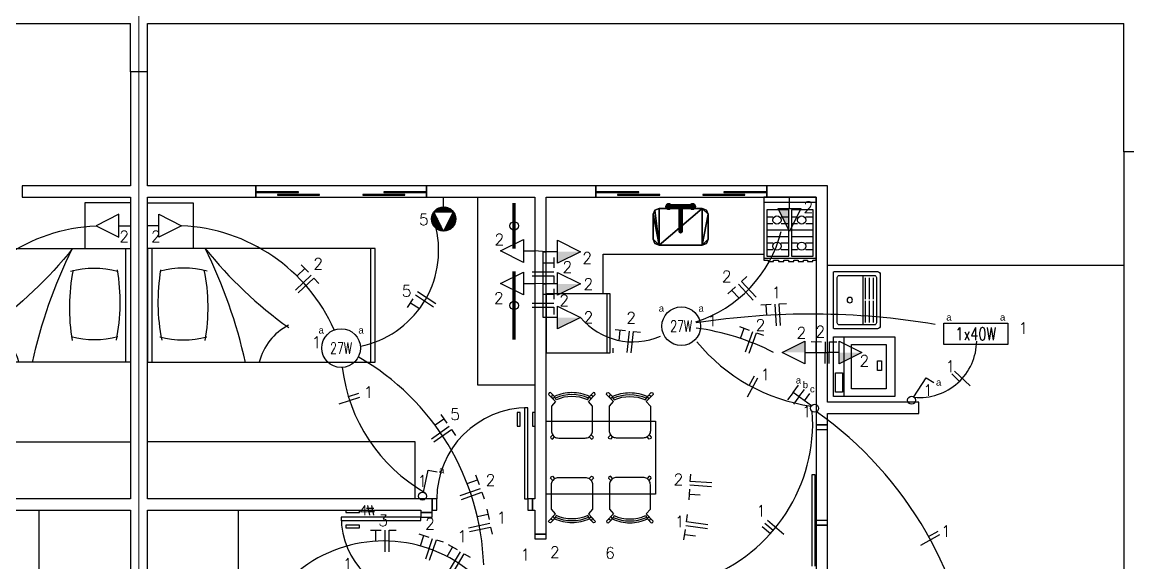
# Model space of a CAD drawing. Header units: metres. Extents: x 49 to 320, y -91 to 27.
# Drawn here: x 159.73 to 169.43, y -63.47 to -58.71 of the extents above; entities that cross this region are included whole.
import ezdxf
from ezdxf.enums import TextEntityAlignment as Align

# ---------------------------------------------------------------- set-up
doc = ezdxf.new("R2010")
doc.units = ezdxf.units.M
doc.header["$LTSCALE"] = 0.2
for name, color, linetype in [('ARQ-___-___-VST', 9, 'Continuous'), ('ARQ-EQP', 24, 'Continuous'), ('ARQ-EQP-___-INT', 7, 'Continuous'), ('ARQ-MOB-___-INT', 7, 'Continuous'), ('BITOLA', 7, 'Continuous'), ('CIRCUITO', 7, 'Continuous'), ('CIRCUITO_FIACAO', 10, 'Continuous'), ('INTERRUPTORES', 6, 'Continuous'), ('LUMINARIAS', 1, 'Continuous'), ('SOMENTE_FIACAO', 3, 'Continuous'), ('SOMENTE_TUBULACAO', 5, 'Continuous'), ('TEXTO_INTERRUPTOR', 7, 'Continuous'), ('TOMADAS', 3, 'Continuous')]:
    doc.layers.add(name, color=color, linetype=linetype)
doc.styles.add('ROMANS', font='romans', dxfattribs={"height": 6})
doc.styles.get("Standard").update_dxf_attribs({"font": 'arial.ttf'})

# ---------------------------------------------------------------- blocks, each defined once
blk = doc.blocks.new('MDCSOL_2')
at = {"color": 0}
blk.add_lwpolyline([(100, 0), (0, 0), (0, -200), (100, -200)], close=True, dxfattribs=at)
at = {"layer": 'ARQ-MOB-___-INT'}
for p, q in [((0, -4), (100, -4)), ((0, -196), (100, -196))]:
    blk.add_line(p, q, dxfattribs=at)
for centre, radius, start, end in [((52.86, -178.03), 168.83, 80.35079, 101.47507), ((96.47, -31.45), 76.8, 164.48595, 195.51405), ((5.99, -31.87), 76.8, 344.48595, 15.51405), ((-91.71, 334.65), 430.43, 282.25998, 296.44404), ((47.8, 115.62), 168.83, 260.21125, 281.33553), ((323.63, -332.25), 359.55, 128.46696, 144.62757), ((-11.98, -146.66), 50.03, 27.33297, 76.02563)]:
    blk.add_arc(centre, radius, start, end, dxfattribs=at)
blk = doc.blocks.new('MCCUB1_3')
at = {"color": 254}
mesh = blk.add_polyface(dxfattribs=at)
corners = [(-1.37, -30.51, 100.3), (-1.37, -30.51, 95.49), (-0.07, -31.26, 95.49), (-0.07, -31.26, 100.61), (-1.37, -29.01, 99.68), (-1.37, -29.01, 95.49), (-0.07, -28.26, 99.37), (-0.07, -28.26, 95.49), (1.23, -29.01, 99.68), (1.23, -29.01, 95.49), (1.23, -30.51, 100.3), (1.23, -30.51, 95.49), (-1.37, -27.24, 103.57), (-0.07, -27.55, 104.32), (-1.37, -26.62, 102.07), (-0.07, -26.31, 101.32), (1.23, -26.62, 102.07), (1.23, -27.24, 103.57), (-1.37, -10.62, 103.57), (-0.07, -10.31, 104.32), (-1.37, -11.24, 102.07), (-0.07, -11.55, 101.32), (1.23, -11.24, 102.07), (1.23, -10.62, 103.57), (-1.37, -7.57, 100.52), (-0.07, -7.04, 101.05), (-1.37, -8.63, 99.46), (-0.07, -9.16, 98.93), (1.23, -8.63, 99.46), (1.23, -7.57, 100.52), (-12.07, -6.6, 99.98), (-12.07, -7.35, 101.29), (11.93, -7.35, 101.29), (11.93, -6.6, 99.98), (-12.07, -7.36, 98.69), (11.93, -7.36, 98.69), (-12.07, -8.86, 98.7), (11.93, -8.86, 98.7), (-12.07, -9.6, 100), (11.93, -9.6, 100), (-12.07, -8.85, 101.29), (11.93, -8.85, 101.29), (12.46, -6.63, 106.88), (11.21, -5.72, 106.88), (9.67, -5.72, 106.88), (8.42, -6.62, 106.88), (7.93, -8.09, 106.88), (8.4, -9.56, 106.88), (9.64, -10.47, 106.88), (12.44, -9.59, 106.88), (11.19, -10.48, 106.88), (12.93, -8.12, 106.88), (12.46, -6.63, 101.88), (11.21, -5.72, 101.88), (9.67, -5.72, 101.88), (8.42, -6.62, 101.88), (7.93, -8.09, 101.88), (8.4, -9.56, 101.88), (9.64, -10.47, 101.88), (11.19, -10.48, 101.88), (12.44, -9.59, 101.88), (12.93, -8.12, 101.88), (-8.07, -8.12, 101.88), (-8.54, -6.63, 101.88), (-8.54, -6.63, 106.88), (-8.07, -8.12, 106.88), (-8.56, -9.59, 101.88), (-8.56, -9.59, 106.88), (-9.81, -10.48, 101.88), (-9.81, -10.48, 106.88), (-11.36, -10.47, 101.88), (-11.36, -10.47, 106.88), (-12.6, -9.56, 101.88), (-12.6, -9.56, 106.88), (-13.07, -8.09, 101.88), (-13.07, -8.09, 106.88), (-12.58, -6.62, 101.88), (-12.58, -6.62, 106.88), (-11.33, -5.72, 101.88), (-11.33, -5.72, 106.88), (-9.79, -5.72, 101.88), (-9.79, -5.72, 106.88)]
mesh.append_faces([[corners[k] for k in face] for face in [(30, 31, 32, 33), (34, 30, 33, 35), (36, 34, 35, 37), (38, 36, 37, 39), (40, 38, 39, 41), (31, 40, 41, 32), (52, 53, 43, 42), (53, 54, 44, 43), (54, 55, 45, 44), (55, 56, 46, 45), (56, 57, 47, 46), (57, 58, 48, 47), (58, 59, 50, 48), (59, 60, 49, 50), (60, 61, 51, 49), (61, 52, 42, 51), (62, 63, 64, 65), (66, 62, 65, 67), (68, 66, 67, 69), (70, 68, 69, 71), (72, 70, 71, 73), (74, 72, 73, 75), (76, 74, 75, 77), (78, 76, 77, 79), (80, 78, 79, 81), (63, 80, 81, 64)]], dxfattribs={"color": 254})
mesh.append_faces([[corners[k] for k in face] for face in [(32, 37, 35, 33), (49, 48, 50), (42, 49, 51), (64, 67, 65), (67, 71, 69)]], dxfattribs={"vtx0": -1, "color": 254})
mesh.append_faces([[corners[k] for k in face] for face in [(32, 39, 37), (42, 44, 45), (42, 45, 46), (42, 46, 47), (42, 47, 48), (64, 73, 71), (64, 75, 73), (64, 77, 75), (64, 79, 77)]], dxfattribs={"vtx0": -1, "vtx2": -1, "color": 254})
mesh.append_faces([[corners[k] for k in face] for face in [(24, 18, 19, 25), (26, 20, 18, 24), (27, 21, 20, 26), (28, 22, 21, 27), (29, 23, 22, 28), (25, 19, 23, 29)]], dxfattribs={"vtx1": -1, "color": 254})
mesh.append_faces([[corners[k] for k in face] for face in [(36, 38, 31)]], dxfattribs={"vtx1": -1, "vtx2": -1, "color": 254})
mesh.append_faces([[corners[k] for k in face] for face in [(12, 0, 3, 13), (14, 4, 0, 12), (15, 6, 4, 14), (16, 8, 6, 15), (17, 10, 8, 16), (13, 3, 10, 17), (18, 12, 13, 19), (20, 14, 12, 18), (21, 15, 14, 20), (22, 16, 15, 21), (23, 17, 16, 22), (19, 13, 17, 23)]], dxfattribs={"vtx1": -1, "vtx3": -1, "color": 254})
mesh.append_faces([[corners[k] for k in face] for face in [(32, 41, 39), (30, 34, 36, 31), (38, 40, 31), (42, 43, 44), (64, 81, 79)]], dxfattribs={"vtx2": -1, "color": 254})
mesh.append_faces([[corners[k] for k in face] for face in [(0, 1, 2, 3), (4, 5, 1, 0), (6, 7, 5, 4), (8, 9, 7, 6), (10, 11, 9, 8), (3, 2, 11, 10)]], dxfattribs={"vtx3": -1, "color": 254})
mesh = blk.add_polyface(dxfattribs=at)
corners = [(-24, -37, 70), (-22.54, -40.54, 70), (-19, -42, 70), (-24, -15, 70), (-22.54, -11.46, 70), (-19, -10, 70), (19, -10, 70), (19, -42, 70), (24, -15, 70), (24, -37, 70), (22.54, -40.54, 70), (22.54, -11.46, 70), (-24, -37, 85), (-22.54, -40.54, 85), (-19, -42, 85), (19, -42, 85), (22.54, -40.54, 85), (24, -37, 85), (24, -15, 85), (22.54, -11.46, 85), (19, -10, 85), (-19, -10, 85), (-22.54, -11.46, 85), (-24, -15, 85)]
mesh.append_faces([[corners[k] for k in face] for face in [(9, 7, 10), (6, 8, 11)]], dxfattribs={"vtx0": -1, "color": 254})
mesh.append_faces([[corners[k] for k in face] for face in [(0, 2, 3), (3, 2, 4), (4, 2, 5), (5, 2, 6), (8, 7, 9)]], dxfattribs={"vtx0": -1, "vtx1": -1, "color": 254})
mesh.append_faces([[corners[k] for k in face] for face in [(6, 7, 8)]], dxfattribs={"vtx0": -1, "vtx1": -1, "vtx2": -1, "color": 254})
mesh.append_faces([[corners[k] for k in face] for face in [(6, 2, 7)]], dxfattribs={"vtx0": -1, "vtx2": -1, "color": 254})
mesh.append_faces([[corners[k] for k in face] for face in [(12, 13, 0), (13, 14, 1), (14, 15, 2), (15, 16, 7), (16, 17, 10), (17, 18, 9), (18, 19, 8), (19, 20, 11), (20, 21, 6), (21, 22, 5), (22, 23, 4), (23, 12, 3)]], dxfattribs={"vtx1": -1, "color": 254})
mesh.append_faces([[corners[k] for k in face] for face in [(0, 1, 2), (13, 1, 0), (14, 2, 1), (15, 7, 2), (16, 10, 7), (17, 9, 10), (18, 8, 9), (19, 11, 8), (20, 6, 11), (21, 5, 6), (22, 4, 5), (23, 3, 4), (12, 0, 3)]], dxfattribs={"vtx2": -1, "color": 254})
blk = doc.blocks.new('EQF4B__2')
at = {"color": 0}
blk.add_lwpolyline([(25.5, -5), (-25.5, -5), (-25.5, -66.5), (-21.4, -66.5), (-21.4, -67.9), (-16.2, -67.9), (-16.2, -66.5), (-11.3, -66.5), (-11.3, -67.9), (-6.2, -67.9), (-6.2, -66.5), (-1.7, -66.5), (-1.7, -67.9), (3.5, -67.9), (3.5, -66.5), (7.8, -66.5), (7.8, -67.9), (13, -67.9), (13, -66.5), (17, -66.5), (17, -67.9), (22.2, -67.9), (22.2, -66.5), (25.5, -66.5)], close=True, dxfattribs=at)
at = {"layer": 'ARQ-EQP-___-INT'}
for p, q in [((-25.3, -9.7), (25.3, -9.7)), ((-22.6, -24.1), (-16.8, -24.1)), ((-22.6, -30.6), (-16.8, -30.6)), ((-8.7, -24.1), (-1.4, -24.1)), ((-8.7, -30.6), (-1.4, -30.6)), ((1.4, -24.1), (7.2, -24.1)), ((1.4, -30.6), (7.2, -30.6)), ((15.3, -24.1), (22.6, -24.1)), ((15.3, -30.6), (22.6, -30.6)), ((-22.6, -36.7), (-1.4, -36.7)), ((1.4, -36.7), (22.6, -36.7)), ((-22.6, -43.3), (-1.4, -43.3)), ((-22.6, -49.6), (-16.8, -49.6)), ((-8.7, -49.6), (-1.4, -49.6)), ((1.4, -43.3), (22.6, -43.3)), ((1.4, -49.6), (7.2, -49.6)), ((15.3, -49.6), (22.6, -49.6)), ((-25.3, -64.4), (25.3, -64.4)), ((-22.6, -56.1), (-16.8, -56.1)), ((-8.7, -56.1), (-1.4, -56.1)), ((1.4, -56.1), (7.2, -56.1)), ((15.3, -56.1), (22.6, -56.1))]:
    blk.add_line(p, q, dxfattribs=at)
for points in [[(-22.6, -62.6), (-1.4, -62.6), (-1.4, -17.4), (-22.6, -17.4)], [(1.4, -62.6), (22.6, -62.6), (22.6, -17.4), (1.4, -17.4)]]:
    blk.add_lwpolyline(points, close=True, dxfattribs=at)
for centre in [(-12.8, -27.3), (11.3, -27.3), (-12.8, -52.8), (11.3, -52.8)]:
    blk.add_circle(centre, 4.04, dxfattribs=at)
blk = doc.blocks.new('EQREFR22')
at = {"color": 0}
blk.add_lwpolyline([(30.5, -10), (-30.5, -10), (-30.5, -76), (30.5, -76)], close=True, dxfattribs=at)
at = {"layer": 'ARQ-EQP-___-INT'}
for p, q in [((-30.5, -73), (30.5, -73)), ((-30.5, -79), (-25.5, -79))]:
    blk.add_line(p, q, dxfattribs=at)
blk = doc.blocks.new('MBCAD4_2')
at = {"color": 0}
blk.add_lwpolyline([(0, 49.7, 0.106639), (-19.2, 45.5), (-23.5, 49.9), (-25.1, 49.4), (-25.6, 47.8), (-18, 39.9), (-22.5, 34.9), (-22.5, 7.9, 0.159591), (-21, 3.3), (-23.5, 0.8), (-23, -0.8), (-21.3, -1.3), (-19, 1.2, 0.162734), (-14.5, -0.1), (0, -0.1), (14.5, -0.1, 0.162734), (19, 1.2), (21.3, -1.3), (23, -0.8), (23.5, 0.8), (21, 3.3, 0.159591), (22.5, 7.9), (22.5, 34.9), (18, 39.9), (25.6, 47.8), (25.1, 49.4), (23.5, 49.9), (19.2, 45.5, 0.106639), (0, 49.7)], format="xyb", dxfattribs=at)
at = {"layer": 'ARQ-MOB-___-INT'}
for p, q in [((-17.2, 41.8), (-19.2, 45.5)), ((17.2, 41.8), (19.2, 45.5)), ((-19, 1.2), (-21, 3.3)), ((19, 1.2), (21, 3.3))]:
    blk.add_line(p, q, dxfattribs=at)
for points in [[(-20.5, 46.8), (-22.2, 46.4), (-22.6, 44.7)], [(-19.2, 45.3), (-20, 43.7), (-21.7, 43.6)], [(19.2, 45.3), (20, 43.7), (21.7, 43.6)], [(20.5, 46.8), (22.2, 46.4), (22.6, 44.7)]]:
    blk.add_lwpolyline(points, dxfattribs=at)
for radius in [43.9, 41.7]:
    blk.add_arc((0, 3.8), radius, 65.5712, 114.3973, dxfattribs=at)
blk = doc.blocks.new('EQLAV1_2')
at = {"color": 0}
blk.add_lwpolyline([(30.8, -10), (-30.8, -10), (-30.8, -73.5), (30.8, -73.5)], close=True, dxfattribs=at)
at = {"layer": 'ARQ-EQP-___-INT'}
blk.add_line((30.8, -21.3), (-30.8, -21.3), dxfattribs=at)
for points in [[(6.4, -19.6), (26.4, -19.6), (26.4, -12.1), (6.4, -12.1)], [(22.9, -64.6), (22.9, -28.8), (-23, -28.8), (-23, -64.6)], [(4, -59.7), (4, -55.7), (-6, -55.7), (-6, -59.7)]]:
    blk.add_lwpolyline(points, close=True, dxfattribs=at)
blk = doc.blocks.new('SAT13S_2')
at = {"layer": 'ARQ-EQP', "color": 0, "linetype": 'ByBlock'}
blk.add_lwpolyline([(-26.5, -48.5), (26.5, -48.5, 0.414214), (29.5, -45.5), (29.5, -1, 0.414214), (28.5, 0), (-28.5, 0, 0.414214), (-29.5, -1), (-29.5, -45.5, 0.414214)], format="xyb", close=True, dxfattribs=at)
at = {"layer": 'ARQ-EQP-___-INT'}
for points in [[(25.5, -27.7), (25.5, -6, 0.414214), (23.5, -4), (-23.5, -4, 0.414214), (-25.5, -6), (-25.5, -27.7)], [(-25.5, -27.8), (-25.5, -29.7, 0.414214), (-24.5, -30.6), (-23.2, -30.6), (23.1, -30.6), (24.5, -30.6, 0.414214), (25.5, -29.7), (25.5, -27.8)], [(-25.5, -30.5), (-25.5, -42.5, 0.414214), (-23.5, -44.5)], [(-23.5, -44.5), (23.5, -44.5, 0.414214), (25.5, -42.5), (25.5, -30.5, 0.414214)], [(-23.2, -33), (-0.9, -33, 0.414214)], [(0.8, -33), (23.1, -33, 0.414214)], [(-23.2, -37), (-0.9, -37, 0.414214)], [(-23.2, -41), (-0.9, -41, 0.414214)], [(0.8, -37), (23.1, -37, 0.414214)], [(0.8, -41), (23.1, -41, 0.414214)]]:
    blk.add_lwpolyline(points, format="xyb", dxfattribs=at)
blk.add_circle((0, -17), 2.8, dxfattribs=at)
blk = doc.blocks.new('*U339', base_point=(3177.74, 510.49))
at = {"linetype": 'Continuous'}
blk.add_circle((3177.74, 510.49), 17, dxfattribs=at)
at = {"linetype": 'Continuous', "style": 'ROMANS', "width": 0.7}
blk.add_text('27W', height=10, dxfattribs=at).set_placement((3177.7, 510.49), align=Align.MIDDLE)
blk = doc.blocks.new('*U344', base_point=(3476.24, 529.66))
at = {"linetype": 'Continuous'}
blk.add_circle((3476.24, 529.66), 17, dxfattribs=at)
at = {"linetype": 'Continuous', "style": 'ROMANS', "width": 0.7}
blk.add_text('27W', height=10, dxfattribs=at).set_placement((3476.2, 529.66), align=Align.MIDDLE)
blk = doc.blocks.new('*U388', base_point=(3734.74, 522.99))
blk.add_lwpolyline([(3706.74, 513.74), (3706.74, 532.24), (3762.74, 532.24), (3762.74, 513.74)], close=True)
at = {"style": 'ROMANS', "width": 0.75}
blk.add_text('1x40W', height=11, dxfattribs=at).set_placement((3734.74, 522.99), align=Align.MIDDLE)
blk = doc.blocks.new('*U403', base_point=(1514.21, 377.99))
at = {"color": 2}
for p, q in [((1517.52, 383.81), (1521.84, 403.33)), ((1521.84, 403.33), (1529.65, 401.6))]:
    blk.add_line(p, q, dxfattribs=at)
blk.add_circle((1516.76, 380.39), 3.5, dxfattribs=at)
blk = doc.blocks.new('*U406', base_point=(1931.35, 462.99))
at = {"color": 2}
for p, q in [((1936.31, 467.62), (1947.13, 484.44)), ((1947.13, 484.44), (1953.85, 480.12))]:
    blk.add_line(p, q, dxfattribs=at)
blk.add_circle((1934.41, 464.68), 3.5, dxfattribs=at)
blk = doc.blocks.new('*U409', base_point=(1850.74, 454.41))
for p, q in [((1830.37, 471.51), (1835.1, 477.96)), ((1830.37, 471.51), (1825.64, 465.05)), ((1846.5, 459.68), (1830.37, 471.51)), ((1835.55, 467.71), (1830.82, 461.25)), ((1835.55, 467.71), (1840.28, 474.16)), ((1840.49, 464.09), (1845.22, 470.54))]:
    blk.add_line(p, q)
blk.add_circle((1849.32, 457.61), 3.5)
blk = doc.blocks.new('*U415', base_point=(1271.24, 617.96))
for p, q in [((1281.24, 627.96), (1301.24, 617.96)), ((1281.24, 607.96), (1281.24, 627.96)), ((1281.24, 617.96), (1271.24, 617.96)), ((1301.24, 617.96), (1281.24, 607.96))]:
    blk.add_line(p, q)
blk = doc.blocks.new('*X411')
at = {"color": 0}
for p, q in [((332.7, 760.5), (337.4, 765.2)), ((333, 761.7), (337.4, 766.1)), ((333.6, 763.2), (337.4, 767)), ((335.1, 765.5), (337.2, 767.7)), ((338, 767.5), (339.5, 769.1)), ((338.6, 767.3), (341, 769.7)), ((339.2, 767), (342.2, 770)), ((339.7, 766.7), (343.3, 770.2)), ((340.3, 766.4), (344.3, 770.3)), ((340.9, 766.1), (345.2, 770.3)), ((341.5, 765.8), (346, 770.3)), ((342.1, 765.5), (346.8, 770.2)), ((342.7, 765.2), (347.6, 770)), ((343.3, 764.9), (348.3, 769.9)), ((343.9, 764.6), (348.9, 769.7)), ((344.5, 764.3), (349.6, 769.4)), ((345.1, 764), (350.2, 769.2)), ((345.6, 763.7), (350.8, 768.9)), ((346.2, 763.4), (351.4, 768.5)), ((346.8, 763.1), (351.9, 768.2)), ((347.4, 762.8), (352.4, 767.8)), ((348, 762.5), (352.9, 767.4)), ((348.6, 762.2), (353.4, 767)), ((349.2, 761.9), (353.8, 766.6)), ((349.8, 761.7), (354.3, 766.1)), ((350.4, 761.4), (354.7, 765.7)), ((350.9, 761.1), (355, 765.2)), ((332.4, 758.5), (337.4, 763.5)), ((332.4, 757.6), (337.4, 762.6)), ((332.5, 759.4), (337.4, 764.3)), ((332.5, 756.7), (337.4, 761.7)), ((332.6, 755.9), (337.4, 760.8)), ((332.7, 755.2), (337.4, 759.9)), ((332.9, 754.5), (337.4, 759)), ((333.1, 753.8), (337.4, 758.1)), ((333.3, 753.2), (337.4, 757.3)), ((333.6, 752.5), (337.4, 756.4)), ((333.9, 752), (337.4, 755.5)), ((334.2, 751.4), (337.4, 754.6)), ((334.5, 750.9), (337.4, 753.7)), ((341.8, 745.7), (350.4, 754.3)), ((342.5, 745.6), (352.1, 755.2)), ((343.3, 745.4), (353.9, 756.1)), ((344.1, 745.4), (355.7, 757)), ((344.9, 745.3), (357.4, 757.8)), ((345.8, 745.4), (357.4, 756.9)), ((346.8, 745.5), (357.3, 755.9)), ((348, 745.7), (357, 754.8)), ((351.5, 760.8), (355.4, 764.6)), ((352.1, 760.5), (355.7, 764.1)), ((352.7, 760.2), (356, 763.5)), ((353.3, 759.9), (356.3, 762.9)), ((353.9, 759.6), (356.6, 762.3)), ((354.5, 759.3), (356.8, 761.6)), ((355.1, 759), (357, 761)), ((355.7, 758.7), (357.2, 760.2)), ((356.2, 758.4), (357.3, 759.5)), ((356.8, 758.1), (357.4, 758.7)), ((334.9, 750.3), (337.4, 752.8)), ((335.3, 749.8), (337.4, 752)), ((335.7, 749.4), (337.4, 751.1)), ((336.1, 748.9), (337.4, 750.2)), ((336.6, 748.5), (337.4, 749.3)), ((337.1, 748.1), (337.4, 748.4)), ((337.6, 747.7), (338, 748.1)), ((338.1, 747.3), (339.8, 749)), ((338.7, 747), (341.5, 749.9)), ((339.2, 746.7), (343.3, 750.8)), ((339.8, 746.4), (345.1, 751.7)), ((340.5, 746.2), (346.8, 752.5)), ((341.1, 745.9), (348.6, 753.4)), ((349.2, 746.1), (356.7, 753.5)), ((350.8, 746.8), (355.9, 751.9))]:
    blk.add_line(p, q, dxfattribs=at)
blk = doc.blocks.new('*U413', base_point=(1531.18, 642.99))
for p, q in [((1531.18, 634.49), (1531.18, 642.99)), ((1531.18, 613.24), (1522.68, 630.24)), ((1522.68, 630.24), (1539.68, 630.24)), ((1539.68, 630.24), (1531.18, 613.24))]:
    blk.add_line(p, q)
blk.add_circle((1531.18, 623.87), 10.62)
at = {"xscale": 0.85, "yscale": 0.85, "zscale": 0.85, "rotation": 270}
blk.add_blockref('*X411', (887.02, 917.05), dxfattribs=at)
blk = doc.blocks.new('*U423', base_point=(1611.24, 595.75))
for p, q in [((1581.24, 595.75), (1601.24, 605.75)), ((1601.24, 605.75), (1601.24, 585.75)), ((1601.24, 585.75), (1581.24, 595.75)), ((1601.24, 595.75), (1611.24, 595.75))]:
    blk.add_line(p, q)
blk = doc.blocks.new('*U424', base_point=(1611.24, 567.26))
for p, q in [((1581.24, 567.26), (1601.24, 577.26)), ((1601.24, 577.26), (1601.24, 557.26)), ((1601.24, 557.26), (1581.24, 567.26)), ((1601.24, 567.26), (1611.24, 567.26))]:
    blk.add_line(p, q)
blk = doc.blocks.new('*U428', base_point=(1621.24, 513.53))
for p, q in [((1631.24, 503.53), (1631.24, 523.53)), ((1631.24, 523.53), (1651.24, 513.53)), ((1631.24, 513.53), (1621.24, 513.53)), ((1651.24, 513.53), (1631.24, 503.53))]:
    blk.add_line(p, q)
blk.add_trace([(1631.24, 513.53), (1631.24, 503.53), (1651.24, 513.53)])
blk = doc.blocks.new('*U429', base_point=(1621.24, 566.88))
for p, q in [((1631.24, 556.88), (1631.24, 576.88)), ((1631.24, 576.88), (1651.24, 566.88)), ((1631.24, 566.88), (1621.24, 566.88)), ((1651.24, 566.88), (1631.24, 556.88))]:
    blk.add_line(p, q)
blk.add_trace([(1631.24, 566.88), (1631.24, 556.88), (1651.24, 566.88)])
blk = doc.blocks.new('*U430', base_point=(1827.3, 642.99))
for p, q in [((1827.3, 632.99), (1827.3, 642.99)), ((1827.3, 612.99), (1817.3, 632.99)), ((1817.3, 632.99), (1837.3, 632.99)), ((1837.3, 632.99), (1827.3, 612.99))]:
    blk.add_line(p, q)
blk.add_trace([(1827.3, 632.99), (1817.3, 632.99), (1827.3, 612.99)])
blk = doc.blocks.new('*U431', base_point=(1860.74, 506.52))
for p, q in [((1870.74, 496.52), (1870.74, 516.52)), ((1870.74, 516.52), (1890.74, 506.52)), ((1870.74, 506.52), (1860.74, 506.52)), ((1890.74, 506.52), (1870.74, 496.52))]:
    blk.add_line(p, q)
blk.add_trace([(1870.74, 506.52), (1870.74, 496.52), (1890.74, 506.52)])
blk = doc.blocks.new('*U432', base_point=(1621.24, 595.14))
for p, q in [((1631.24, 585.14), (1631.24, 605.14)), ((1631.24, 605.14), (1651.24, 595.14)), ((1631.24, 595.14), (1621.24, 595.14)), ((1651.24, 595.14), (1631.24, 585.14))]:
    blk.add_line(p, q)
blk.add_trace([(1631.24, 595.14), (1631.24, 585.14), (1651.24, 595.14)])
blk = doc.blocks.new('*U433', base_point=(1850.74, 506.63))
for p, q in [((1820.74, 506.63), (1840.74, 516.63)), ((1840.74, 516.63), (1840.74, 496.63)), ((1840.74, 496.63), (1820.74, 506.63)), ((1840.74, 506.63), (1850.74, 506.63))]:
    blk.add_line(p, q)
blk.add_trace([(1840.74, 506.63), (1840.74, 516.63), (1820.74, 506.63)])
blk = doc.blocks.new('*U438', base_point=(1566.35, 319.99))
at = {"linetype": 'ByBlock'}
for start, end in [(64.71513, 64.71513), (1.87242, 60.25791)]:
    blk.add_arc((1347.88, 312.85), 218.58, start, end, dxfattribs=at)
blk = doc.blocks.new('*U452', base_point=(1435.21, 526.39))
at = {"linetype": 'ByBlock'}
blk.add_arc((1294.12, 463.76), 154.36, 23.936, 87.35691, dxfattribs=at)
blk = doc.blocks.new('*U435', base_point=(1553.79, 314.56))
at = {"linetype": 'ByBlock'}
blk.add_arc((1478.74, 221.27), 119.73, 51.18675, 128.81325, dxfattribs=at)
blk = doc.blocks.new('*U439', base_point=(1555.21, 290.06))
at = {"linetype": 'ByBlock'}
for start, end in [(201.09787, 201.09787), (141.96764, 196.2101)]:
    blk.add_arc((1712.22, 167.25), 199.34, start, end, dxfattribs=at)
blk = doc.blocks.new('*U450', base_point=(1442.23, 493.52))
at = {"linetype": 'ByBlock'}
blk.add_arc((1587.59, 510.49), 146.34, 186.65952, 240.26721, dxfattribs=at)
blk = doc.blocks.new('*U451', base_point=(1458.16, 512.18))
at = {"linetype": 'ByBlock'}
blk.add_arc((1441.24, 596.07), 85.58, 281.40062, 13.15308, dxfattribs=at)
blk = doc.blocks.new('*U460', base_point=(1752.27, 307.91))
at = {"linetype": 'ByBlock'}
blk.add_arc((1702.12, 444.5), 145.5, 290.16087, 4.05589, dxfattribs=at)
blk = doc.blocks.new('*U466', base_point=(1990.06, 212.24))
at = {"linetype": 'ByBlock'}
blk.add_arc((1658.81, 183.21), 332.52, 5.00833, 54.68694, dxfattribs=at)
blk = doc.blocks.new('*U467', base_point=(1721.47, 520.83))
at = {"linetype": 'ByBlock'}
blk.add_arc((1697.51, 576.58), 60.68, 220.32297, 293.25585, dxfattribs=at)
blk = doc.blocks.new('*U468', base_point=(1752.55, 533.52))
at = {"linetype": 'ByBlock'}
blk.add_arc((1718.97, 640.01), 111.65, 287.50306, 345.99796, dxfattribs=at)
blk = doc.blocks.new('*U469', base_point=(1746.05, 515.96))
at = {"linetype": 'ByBlock'}
blk.add_arc((1868.77, 616.62), 158.72, 219.36103, 261.88717, dxfattribs=at)
blk = doc.blocks.new('*U470', base_point=(1752.91, 528.04))
at = {"linetype": 'ByBlock'}
blk.add_arc((1724.36, 319.35), 210.63, 62.76733, 82.20732, dxfattribs=at)
blk = doc.blocks.new('*U471', base_point=(1752.75, 532.49))
at = {"linetype": 'ByBlock'}
blk.add_arc((1853.88, -116.91), 657.23, 80.46592, 98.85132, dxfattribs=at)
blk = doc.blocks.new('*U472', base_point=(1991.53, 516.66))
at = {"linetype": 'ByBlock'}
for start, end in [(10.21395, 10.21395), (264.56027, 359.56285)]:
    blk.add_arc((1941.52, 517.04), 50.01, start, end, dxfattribs=at)
blk = doc.blocks.new('*U473', base_point=(1850.74, 506.63))
at = {"linetype": 'ByBlock'}
blk.add_lwpolyline([(1850.74, 506.63), (1850.74, 506.63), (1860.74, 506.52), (1860.74, 506.52)], dxfattribs=at)
blk = doc.blocks.new('*U474', base_point=(1621.24, 537.31))
at = {"linetype": 'ByBlock'}
blk.add_lwpolyline([(1621.24, 537.31), (1618.44, 537.31), (1618.44, 566.88), (1621.24, 566.88)], dxfattribs=at)
blk = doc.blocks.new('*U475', base_point=(1621.24, 566.88))
at = {"linetype": 'ByBlock'}
blk.add_lwpolyline([(1621.24, 566.88), (1618.44, 566.88), (1618.44, 595.14), (1621.24, 595.14)], dxfattribs=at)
blk = doc.blocks.new('*U476', base_point=(1621.24, 566.88))
at = {"linetype": 'ByBlock'}
blk.add_lwpolyline([(1621.24, 566.88), (1621.24, 566.88), (1611.24, 567.26), (1611.24, 567.26)], dxfattribs=at)
blk = doc.blocks.new('*U477', base_point=(1621.24, 595.14))
at = {"linetype": 'ByBlock'}
blk.add_lwpolyline([(1621.24, 595.14), (1621.24, 595.14), (1611.24, 595.75), (1611.24, 595.75)], dxfattribs=at)
blk = doc.blocks.new('N')
for p, q in [((0, 9.5), (-6.33, 9.5)), ((0, -9.5), (0, 9.5))]:
    blk.add_line(p, q)
blk = doc.blocks.new('F')
blk.add_line((0, -9.5), (0, 9.5))
blk = doc.blocks.new('T')
at = {"linetype": 'Continuous'}
for p, q in [((4.57, 9.5), (-4.57, 9.5)), ((0, 0), (0, 9.5))]:
    blk.add_line(p, q, dxfattribs=at)
blk = doc.blocks.new('*U509', base_point=(2725.25, 323.63))
at = {"layer": 'SOMENTE_FIACAO', "linetype": 'ByBlock', "rotation": 30.37507652}
for name, p in [('F', (2722.73, 323.41)), ('T', (2729.69, 327.49)), ('N', (2719.71, 321.64))]:
    blk.add_blockref(name, p, dxfattribs=at)
blk = doc.blocks.new('*U510', base_point=(2703.67, 356.49))
at = {"layer": 'SOMENTE_FIACAO', "linetype": 'ByBlock', "rotation": 78.39183063}
for name, p in [('T', (2703.16, 362.5)), ('N', (2700.83, 351.17)), ('F', (2701.53, 354.59))]:
    blk.add_blockref(name, p, dxfattribs=at)
blk = doc.blocks.new('*U515', base_point=(2512.98, 351.1))
at = {"layer": 'SOMENTE_FIACAO', "linetype": 'ByBlock', "rotation": 278.17968302}
for name, p in [('N', (2510.19, 356.55)), ('F', (2510.68, 353.08)), ('T', (2511.83, 345.09))]:
    blk.add_blockref(name, p, dxfattribs=at)
blk = doc.blocks.new('*U517', base_point=(2443.39, 537.37))
at = {"layer": 'SOMENTE_FIACAO', "linetype": 'ByBlock', "rotation": 357.08768205}
for name, p in [('N', (2437.71, 539.77)), ('F', (2441.21, 539.59)), ('T', (2449.27, 539.18))]:
    blk.add_blockref(name, p, dxfattribs=at)
blk = doc.blocks.new('R')
blk.add_line((0, 0), (0, 9.5))
blk = doc.blocks.new('*U518', base_point=(2814.44, 466.62))
at = {"layer": 'SOMENTE_FIACAO', "linetype": 'ByBlock', "rotation": 72.36675413}
for name, p in [('F', (2815.34, 464.49)), ('R', (2816.4, 467.83))]:
    blk.add_blockref(name, p, dxfattribs=at)
blk = doc.blocks.new('*U522', base_point=(2280.31, 483.9))
at = {"layer": 'SOMENTE_FIACAO', "linetype": 'ByBlock', "rotation": 313.73165355}
for name, p in [('F', (2277.61, 483.74)), ('R', (2280.03, 481.21))]:
    blk.add_blockref(name, p, dxfattribs=at)
blk = doc.blocks.new('*U523', base_point=(2463.3, 476.31))
at = {"layer": 'SOMENTE_FIACAO', "linetype": 'ByBlock', "rotation": 28.31073473}
for name, p in [('R', (2464.53, 477.71)), ('F', (2461.45, 476.05))]:
    blk.add_blockref(name, p, dxfattribs=at)
blk = doc.blocks.new('*U524', base_point=(2445.26, 351.4))
at = {"layer": 'SOMENTE_FIACAO', "linetype": 'ByBlock', "rotation": 310.47168382}
for name, p in [('F', (2441.41, 352.72)), ('R', (2443.68, 350.06)), ('R', (2445.95, 347.39))]:
    blk.add_blockref(name, p, dxfattribs=at)
blk = doc.blocks.new('*U529', base_point=(2306.71, 343.3))
at = {"layer": 'SOMENTE_FIACAO', "linetype": 'ByBlock', "rotation": 61.18016064999999}
for name, p in [('R', (2307.18, 345.04)), ('F', (2305.5, 341.97))]:
    blk.add_blockref(name, p, dxfattribs=at)
blk = doc.blocks.new('*U572', base_point=(2747.81, 334.48))
at = {"layer": 'SOMENTE_FIACAO', "linetype": 'ByBlock', "rotation": 18.29727333}
for name, p in [('N', (2742.16, 333.13)), ('F', (2745.48, 334.23)), ('T', (2753.15, 336.76))]:
    blk.add_blockref(name, p, dxfattribs=at)
blk = doc.blocks.new('*U573', base_point=(2710.45, 386.05))
at = {"layer": 'SOMENTE_FIACAO', "linetype": 'ByBlock', "rotation": 70.40643759999999}
for name, p in [('T', (2712.12, 391.6)), ('N', (2708.24, 380.7)), ('F', (2709.41, 384))]:
    blk.add_blockref(name, p, dxfattribs=at)
blk = doc.blocks.new('*U575', base_point=(2857.58, 569.55))
at = {"layer": 'SOMENTE_FIACAO', "linetype": 'ByBlock', "rotation": 46.70467799000001}
for name, p in [('T', (2861.48, 573.83)), ('F', (2855.94, 567.95)), ('N', (2853.54, 565.4))]:
    blk.add_blockref(name, p, dxfattribs=at)
blk = doc.blocks.new('*U591', base_point=(2467.02, 516.5))
at = {"layer": 'SOMENTE_FIACAO', "linetype": 'ByBlock', "rotation": 20.21929583}
for name, p in [('F', (2464.69, 516.21)), ('T', (2472.26, 519)), ('N', (2461.4, 515))]:
    blk.add_blockref(name, p, dxfattribs=at)
blk = doc.blocks.new('*U592', base_point=(2400.04, 506.43))
at = {"layer": 'SOMENTE_FIACAO', "linetype": 'ByBlock', "rotation": 0.6403303000000002}
for name, p in [('N', (2394.25, 506.51)), ('F', (2397.75, 506.54)), ('T', (2405.82, 506.64))]:
    blk.add_blockref(name, p, dxfattribs=at)
blk = doc.blocks.new('*U593', base_point=(2507.46, 387.03))
at = {"layer": 'SOMENTE_FIACAO', "linetype": 'ByBlock', "rotation": 273.64961857}
for name, p in [('N', (2506.89, 392.79)), ('F', (2507.11, 389.3)), ('T', (2507.63, 381.24))]:
    blk.add_blockref(name, p, dxfattribs=at)
blk = doc.blocks.new('*U594', base_point=(2573, 516.13))
at = {"layer": 'SOMENTE_FIACAO', "linetype": 'ByBlock', "rotation": 6.154330830000001}
for name, p in [('N', (2567.23, 515.63)), ('F', (2570.71, 516)), ('T', (2578.74, 516.87))]:
    blk.add_blockref(name, p, dxfattribs=at)
blk = doc.blocks.new('*U595', base_point=(2469.92, 558.92))
at = {"layer": 'SOMENTE_FIACAO', "linetype": 'ByBlock', "rotation": 317.1970994}
for name, p in [('N', (2464.91, 562.02)), ('F', (2467.47, 559.64)), ('T', (2473.4, 554.16))]:
    blk.add_blockref(name, p, dxfattribs=at)
blk = doc.blocks.new('*U596', base_point=(2645.25, 552.07))
at = {"layer": 'SOMENTE_FIACAO', "linetype": 'ByBlock', "rotation": 90}
for name, p in [('T', (2645.55, 557.86)), ('F', (2645.55, 549.78)), ('N', (2645.55, 546.28))]:
    blk.add_blockref(name, p, dxfattribs=at)
blk = doc.blocks.new('*U597', base_point=(2645.44, 579.59))
at = {"layer": 'SOMENTE_FIACAO', "linetype": 'ByBlock', "rotation": 90}
for name, p in [('T', (2645.55, 585.38)), ('F', (2645.55, 577.31)), ('N', (2645.55, 573.81))]:
    blk.add_blockref(name, p, dxfattribs=at)
blk = doc.blocks.new('*U599', base_point=(2786.43, 340.57))
at = {"layer": 'SOMENTE_FIACAO', "linetype": 'ByBlock', "rotation": 359.43138145}
for name, p in [('N', (2780.64, 341.05)), ('F', (2784.14, 341.02)), ('T', (2792.22, 340.94))]:
    blk.add_blockref(name, p, dxfattribs=at)
blk = doc.blocks.new('bitol')
for p, q in [((2.3, 3.2), (9.5, 3.2)), ((3.1, 6.9), (10.4, 6.9)), ((5.3, 10), (3.3, 0)), ((9.4, 10), (7.4, 0))]:
    blk.add_line(p, q)
at = {"style": 'ROMANS'}
blk.add_attdef('BS', (10.8, 0), '', height=10, dxfattribs=at)
blk = doc.blocks.new('*U605', base_point=(2737.86, 437.58))
at = {"layer": 'SOMENTE_FIACAO', "linetype": 'ByBlock', "rotation": 55.01672209}
for name, p in [('T', (2740.33, 442.91)), ('N', (2733.7, 433.43)), ('F', (2735.7, 436.3))]:
    blk.add_blockref(name, p, dxfattribs=at)
blk = doc.blocks.new('*U606', base_point=(2751.96, 550.48))
at = {"layer": 'SOMENTE_FIACAO', "linetype": 'ByBlock', "rotation": 302.78682292}
for name, p in [('F', (2747.66, 554.59)), ('F', (2749.56, 551.65)), ('T', (2753.93, 544.86))]:
    blk.add_blockref(name, p, dxfattribs=at)

msp = doc.modelspace()

# ---------------------------------------------------------------- linework, layer by layer
for p, q in [((160.6754, -59.153), (160.6754, -60.153)), ((160.8254, -59.153), (160.6754, -59.153)), ((160.8254, -60.153), (160.8254, -59.153)), ((169.3954, -59.853), (169.3954, -68.153)), ((169.5454, -59.853), (169.3954, -59.853)), ((159.7254, -60.153), (159.7254, -60.253)), ((160.6754, -60.153), (159.7254, -60.153)), ((161.7754, -60.153), (160.8254, -60.153)), ((161.7754, -60.253), (161.7754, -60.153)), ((161.7764, -60.153), (161.7754, -60.153)), ((161.7754, -60.153), (161.7754, -60.253)), ((163.2744, -60.153), (161.7764, -60.153)), ((161.7764, -60.253), (161.7764, -60.153)), ((163.2754, -60.153), (163.2744, -60.153)), ((163.2744, -60.153), (163.2744, -60.253)), ((163.2754, -60.153), (163.2754, -60.253)), ((164.7604, -60.153), (163.2754, -60.153)), ((163.2754, -60.253), (163.2754, -60.153)), ((164.7604, -60.253), (164.7604, -60.153)), ((164.7614, -60.153), (164.7604, -60.153)), ((164.7604, -60.153), (164.7604, -60.253)), ((166.2594, -60.153), (164.7614, -60.153)), ((164.7614, -60.253), (164.7614, -60.153)), ((166.2604, -60.153), (166.2594, -60.153)), ((166.2594, -60.153), (166.2594, -60.253)), ((166.2604, -60.153), (166.2604, -60.253)), ((166.7954, -60.153), (166.2604, -60.153)), ((166.2604, -60.253), (166.2604, -60.153)), ((166.7954, -62.053), (166.7954, -60.153)), ((159.7254, -60.253), (160.6754, -60.253)), ((160.6754, -60.253), (160.6754, -62.903)), ((160.8254, -62.903), (160.8254, -60.253)), ((160.8254, -60.253), (161.7754, -60.253)), ((161.7754, -60.253), (161.7764, -60.253)), ((161.7764, -60.253), (163.2744, -60.253)), ((162.1517, -60.2055), (161.7824, -60.2055)), ((161.7824, -60.2055), (161.7824, -60.2105)), ((161.7824, -60.2105), (162.1517, -60.2105)), ((162.3363, -60.2305), (161.967, -60.2305)), ((161.967, -60.2305), (161.967, -60.2355)), ((161.967, -60.2355), (162.3363, -60.2355)), ((162.1517, -60.2105), (162.1517, -60.2055)), ((162.3363, -60.2355), (162.3363, -60.2305)), ((163.0838, -60.2305), (162.7145, -60.2305)), ((162.7145, -60.2305), (162.7145, -60.2355)), ((162.7145, -60.2355), (163.0838, -60.2355)), ((163.2684, -60.2055), (162.8992, -60.2055)), ((162.8992, -60.2055), (162.8992, -60.2105)), ((162.8992, -60.2105), (163.2684, -60.2105)), ((163.0838, -60.2355), (163.0838, -60.2305)), ((163.2684, -60.2105), (163.2684, -60.2055)), ((163.2744, -60.253), (163.2754, -60.253)), ((163.2754, -60.253), (164.2254, -60.253)), ((163.7254, -61.903), (163.7254, -60.253)), ((164.2254, -60.253), (164.2254, -62.903)), ((164.3254, -63.213), (164.3254, -60.253)), ((164.3254, -60.253), (164.7604, -60.253)), ((164.7604, -60.253), (164.7614, -60.253)), ((164.7614, -60.253), (166.2594, -60.253)), ((165.1367, -60.2055), (164.7674, -60.2055)), ((164.7674, -60.2055), (164.7674, -60.2105)), ((164.7674, -60.2105), (165.1367, -60.2105)), ((165.3213, -60.2305), (164.952, -60.2305)), ((164.952, -60.2305), (164.952, -60.2355)), ((164.952, -60.2355), (165.3213, -60.2355)), ((165.1367, -60.2105), (165.1367, -60.2055)), ((165.3213, -60.2355), (165.3213, -60.2305)), ((166.0688, -60.2305), (165.6995, -60.2305)), ((165.6995, -60.2305), (165.6995, -60.2355)), ((165.6995, -60.2355), (166.0688, -60.2355)), ((166.2534, -60.2055), (165.8842, -60.2055)), ((165.8842, -60.2055), (165.8842, -60.2105)), ((165.8842, -60.2105), (166.2534, -60.2105)), ((166.0688, -60.2355), (166.0688, -60.2305)), ((166.2534, -60.2105), (166.2534, -60.2055)), ((166.2594, -60.253), (166.2604, -60.253)), ((166.2604, -60.253), (166.6954, -60.253)), ((166.6954, -60.253), (166.6954, -62.253)), ((160.6754, -60.303), (160.2754, -60.303)), ((160.2754, -60.303), (160.2754, -60.703)), ((160.8254, -60.303), (161.2254, -60.303)), ((161.2254, -60.303), (161.2254, -60.703)), ((164.8254, -60.753), (166.2364, -60.753)), ((164.8254, -61.103), (164.8254, -60.753)), ((169.3954, -60.853), (166.7954, -60.853)), ((169.3954, -60.853), (166.7954, -60.853)), ((164.2254, -61.903), (163.7254, -61.903)), ((164.1654, -62.103), (164.1354, -62.103)), ((164.1354, -62.103), (164.1354, -62.903)), ((164.1654, -62.903), (164.1654, -62.103)), ((167.5954, -62.053), (166.7954, -62.053)), ((167.5954, -62.153), (167.5954, -62.053)), ((164.0704, -62.143), (164.0704, -62.263)), ((164.0954, -62.143), (164.0704, -62.143)), ((164.0954, -62.263), (164.0954, -62.143)), ((164.2054, -62.143), (164.2054, -62.263)), ((164.2254, -62.143), (164.2054, -62.143)), ((166.7954, -62.253), (166.7954, -62.153)), ((166.7954, -62.153), (167.5954, -62.153)), ((164.0704, -62.263), (164.0954, -62.263)), ((164.2054, -62.263), (164.2254, -62.263)), ((164.3254, -62.2215), (165.2854, -62.2215)), ((165.2854, -62.2215), (165.2854, -62.8615)), ((166.6954, -62.253), (166.7954, -62.253)), ((166.7954, -62.253), (166.6954, -62.253)), ((166.6954, -62.253), (166.6954, -62.293)), ((166.6954, -62.293), (166.7954, -62.293)), ((166.6954, -62.293), (166.6954, -63.093)), ((166.7954, -62.293), (166.7954, -62.253)), ((166.7954, -63.093), (166.7954, -62.293)), ((166.7954, -63.093), (166.7954, -62.293)), ((158.3254, -62.403), (160.6754, -62.403)), ((163.1754, -62.403), (160.8254, -62.403)), ((163.1754, -62.903), (163.1754, -62.403)), ((166.6854, -62.693), (166.6554, -62.693)), ((166.6554, -62.693), (166.6554, -63.493)), ((166.6854, -63.493), (166.6854, -62.693)), ((165.2854, -62.8615), (164.3254, -62.8615)), ((160.6754, -62.903), (158.1754, -62.903)), ((163.3254, -62.903), (160.8254, -62.903)), ((163.3254, -63.003), (163.3254, -62.903)), ((163.3654, -62.903), (163.3254, -62.903)), ((163.3254, -62.903), (163.3254, -63.003)), ((163.3654, -63.003), (163.3654, -62.903)), ((164.1354, -62.903), (164.1654, -62.903)), ((164.2054, -62.903), (164.1654, -62.903)), ((164.1654, -62.903), (164.1654, -63.003)), ((164.2054, -62.903), (164.2054, -63.003)), ((164.2254, -62.903), (164.2054, -62.903)), ((164.2054, -63.003), (164.2054, -62.903)), ((158.2754, -63.003), (160.6754, -63.003)), ((159.8754, -64.303), (159.8754, -63.003)), ((160.6754, -63.003), (160.6754, -64.303)), ((160.8254, -64.303), (160.8254, -63.003)), ((160.8254, -63.003), (163.2254, -63.003)), ((161.6254, -64.303), (161.6254, -63.003)), ((163.2254, -63.063), (162.5254, -63.063)), ((162.5254, -63.063), (162.5254, -63.093)), ((162.5654, -63.003), (162.5654, -63.023)), ((162.5654, -63.023), (162.6854, -63.023)), ((162.6854, -63.023), (162.6854, -63.003)), ((163.2254, -63.003), (163.2254, -63.023)), ((163.2254, -63.023), (163.3254, -63.023)), ((163.3254, -63.023), (163.2254, -63.023)), ((163.2254, -63.023), (163.2254, -63.063)), ((163.2254, -63.063), (163.3254, -63.063)), ((163.2254, -63.093), (163.2254, -63.063)), ((163.3254, -63.023), (163.3254, -63.003)), ((163.3254, -63.003), (163.3654, -63.003)), ((163.3254, -63.063), (163.3254, -63.023)), ((164.1654, -63.003), (164.2054, -63.003)), ((164.2054, -63.003), (164.2254, -63.003)), ((164.2254, -63.003), (164.2254, -63.213)), ((162.5254, -63.093), (163.2254, -63.093)), ((162.6854, -63.133), (162.5654, -63.133)), ((162.5654, -63.133), (162.5654, -63.158)), ((162.5654, -63.158), (162.6854, -63.158)), ((162.6854, -63.158), (162.6854, -63.133)), ((166.6954, -63.093), (166.6954, -63.133)), ((166.7954, -63.093), (166.6954, -63.093)), ((166.7954, -63.133), (166.6954, -63.133)), ((166.6954, -63.133), (166.6954, -66.073)), ((166.6954, -63.133), (166.7954, -63.133)), ((166.7954, -63.133), (166.7954, -63.093)), ((166.7954, -66.073), (166.7954, -63.133)), ((164.2254, -63.213), (164.3254, -63.213)), ((164.3254, -63.213), (164.2254, -63.213)), ((164.2254, -63.213), (164.2254, -63.253)), ((164.2254, -63.253), (164.3254, -63.253)), ((164.3254, -63.253), (164.3254, -63.213))]:
    msp.add_line(p, q)
for points, const_width in [([(160.7504, -48.153), (160.7504, -69.153)], 0.01), ([(164.0435, -60.7051), (164.0435, -60.3051)], 0.03), ([(164.0435, -61.203), (164.0435, -60.903), (164.0435, -61.503)], 0.03)]:
    msp.add_lwpolyline(points, dxfattribs=dict(const_width=const_width))
for centre in [(164.0435, -60.5051), (164.0435, -61.203)]:
    msp.add_circle(centre, 0.0372)
for centre, radius, start, end in [((164.1654, -62.903), 0.8, 90, 180), ((163.2254, -63.063), 0.7, 180, 270)]:
    msp.add_arc(centre, radius, start, end)
at = {"layer": 'ARQ-___-___-VST'}
for p, q in [((152.1054, -58.728), (160.6754, -58.728)), ((160.6754, -59.153), (160.6754, -58.728)), ((160.8254, -58.728), (169.3954, -58.728)), ((160.8254, -59.153), (160.8254, -58.728)), ((169.3954, -59.853), (169.3954, -58.728))]:
    msp.add_line(p, q, dxfattribs=at)

# ---------------------------------------------------------------- block references
for name, p, xscale, yscale, zscale in [('EQF4B__2', (166.4659, -60.208), 0.009000000000000001, 0.009000000000000001, 0.009000000000000001), ('MCCUB1_3', (165.5054, -60.253), 0.01, 0.01, 0.01), ('MBCAD4_2', (164.5513, -62.3675), 0.008, 0.008, 0.008), ('MBCAD4_2', (165.0595, -62.3675), -0.008, 0.008, 0.008)]:
    msp.add_blockref(name, p, dxfattribs=dict(xscale=xscale, yscale=yscale, zscale=zscale))
for name, p, xscale, yscale, zscale, rotation in [('MDCSOL_2', (160.6754, -61.703), -0.01, 0.01, 0.01, 270), ('MDCSOL_2', (160.8254, -61.703), 0.01, 0.01, 0.01, 90.00000000000001), ('SAT13S_2', (166.8454, -61.1574), -0.0085, 0.0085, 0.0085, 90), ('EQREFR22', (164.2404, -61.3622), 0.0085, 0.0085, 0.0085, 90.00000000000001), ('EQLAV1_2', (166.7604, -61.7416), -0.0085, 0.0085, 0.0085, 90), ('MBCAD4_2', (164.5513, -62.7154), -0.008, 0.008, 0.008, 180), ('MBCAD4_2', (165.0595, -62.7154), 0.008, 0.008, 0.008, 180)]:
    msp.add_blockref(name, p, dxfattribs=dict(xscale=xscale, yscale=yscale, zscale=zscale, rotation=rotation))
at = {"layer": 'BITOLA', "linetype": 'ByBlock'}
ref = msp.add_blockref('bitol', (162.8377, -63.0452), dxfattribs=dict(at, xscale=-0.0085, yscale=0.0085, zscale=0.0085))
ref.add_attrib('BS', '4', (162.6849, -63.0454), dxfattribs={"layer": '0', "height": 0.085, "style": 'ROMANS'})
at = {"layer": 'INTERRUPTORES', "xscale": 0.01, "yscale": 0.01, "zscale": 0.01}
for name, p in [('*U409', (166.6954, -62.1388)), ('*U406', (167.5014, -62.053)), ('*U403', (163.214, -62.903))]:
    msp.add_blockref(name, p, dxfattribs=at)
at = {"layer": 'LUMINARIAS', "xscale": 0.01, "yscale": 0.01, "zscale": 0.01}
for name, p in [('*U344', (165.5104, -61.3863)), ('*U339', (162.5254, -61.578)), ('*U388', (168.0954, -61.453))]:
    msp.add_blockref(name, p, dxfattribs=at)
at = {"layer": 'SOMENTE_FIACAO', "linetype": 'ByBlock', "xscale": -0.01, "yscale": 0.01, "zscale": 0.01}
for name, p in [('*U575', (162.177, -60.9874)), ('*U597', (164.2985, -60.887)), ('*U595', (166.0536, -61.0937)), ('*U606', (163.2332, -61.1781)), ('*U596', (164.3003, -61.1622)), ('*U517', (166.319, -61.3091)), ('*U594', (165.0229, -61.5216)), ('*U591', (166.0827, -61.5179)), ('*U592', (166.7525, -61.6186)), ('*U522', (167.9497, -61.8439)), ('*U523', (166.1198, -61.9198)), ('*U518', (162.6085, -62.0167)), ('*U605', (163.3742, -62.3071)), ('*U573', (163.6483, -62.8224)), ('*U593', (165.6783, -62.8126)), ('*U510', (163.7161, -63.118)), ('*U515', (165.6231, -63.1719)), ('*U599', (162.8886, -63.2772)), ('*U524', (166.3002, -63.1688)), ('*U572', (163.2748, -63.3381)), ('*U529', (167.6857, -63.2499)), ('*U509', (163.5003, -63.4466))]:
    msp.add_blockref(name, p, dxfattribs=at)
at = {"layer": 'SOMENTE_TUBULACAO', "linetype": 'Continuous', "yscale": 0.01, "zscale": 0.01}
for name, p, xscale in [('*U452', (159.0357, -61.419), -0.01), ('*U452', (162.4651, -61.419), 0.01), ('*U451', (162.6946, -61.5611), 0.01), ('*U468', (165.6385, -61.3476), 0.01), ('*U477', (164.3254, -60.7315), 0.01), ('*U475', (164.3254, -61.0141), 0.01), ('*U476', (164.3254, -61.0141), 0.01), ('*U474', (164.3254, -61.3098), 0.01), ('*U472', (168.1033, -61.5163), 0.01), ('*U467', (165.3277, -61.4746), 0.01), ('*U471', (165.6405, -61.358), 0.01), ('*U438', (157.7244, -63.483), -0.01), ('*U438', (163.7765, -63.483), 0.01), ('*U470', (165.6421, -61.4025), 0.01), ('*U469', (165.6485, -61.5233), 0.01), ('*U473', (166.6954, -61.6165), 0.01), ('*U450', (162.5353, -61.7477), 0.01), ('*U460', (165.7106, -63.6038), 0.01), ('*U466', (168.0886, -64.5605), 0.01), ('*U439', (163.6651, -63.7823), 0.01), ('*U435', (163.6508, -63.5373), 0.01)]:
    msp.add_blockref(name, p, dxfattribs=dict(at, xscale=xscale))
at = {"layer": 'TOMADAS', "yscale": 0.01, "zscale": 0.01}
for name, p, xscale in [('*U413', (163.4248, -60.253), 0.01), ('*U430', (166.461, -60.253), 0.01), ('*U415', (160.6754, -60.5033), -0.01), ('*U415', (160.8254, -60.5033), 0.01), ('*U423', (164.2254, -60.7254), 0.01), ('*U432', (164.3254, -60.7315), 0.01), ('*U424', (164.2254, -61.0103), 0.01), ('*U429', (164.3254, -61.0141), 0.01), ('*U428', (164.3254, -61.3098), 0.01), ('*U433', (166.6954, -61.6165), 0.01), ('*U431', (166.7954, -61.6177), 0.01)]:
    msp.add_blockref(name, p, dxfattribs=dict(at, xscale=xscale))

# ---------------------------------------------------------------- texts
at = {"layer": 'CIRCUITO', "style": 'ROMANS'}
for s, p in [('2', (166.5835, -60.3896)), ('5', (163.2081, -60.4976)), ('2', (160.5783, -60.6485)), ('2', (160.8559, -60.6485)), ('2', (163.871, -60.6744)), ('2', (164.6423, -60.837)), ('2', (164.6523, -61.0662)), ('2', (163.8667, -61.1889)), ('2', (164.6536, -61.3581)), ('1', (165.7416, -61.3863)), ('2', (166.522, -61.4947)), ('1', (168.4695, -61.453)), ('1', (162.2664, -61.578)), ('2', (167.0748, -61.7403)), ('1', (167.634, -61.9992)), ('1', (166.5683, -62.1856)), ('1', (163.1961, -62.7961))]:
    msp.add_text(s, height=0.1, dxfattribs=at).set_placement(p)
at = {"layer": 'CIRCUITO_FIACAO', "linetype": 'ByBlock', "style": 'ROMANS'}
for s, p in [('2', (162.2812, -60.8883)), ('2', (164.4681, -60.9167)), ('2', (165.8657, -60.999)), ('5', (163.0578, -61.1266)), ('1', (166.3025, -61.1396)), ('2', (164.4402, -61.2105)), ('2', (165.0282, -61.3626)), ('2', (166.1625, -61.4267)), ('2', (166.6882, -61.4843)), ('1', (167.8292, -61.7887)), ('1', (166.2065, -61.8612)), ('1', (162.7234, -62.0167)), ('5', (163.4826, -62.2099)), ('2', (163.793, -62.788)), ('2', (165.4427, -62.7836)), ('1', (166.1687, -63.0576)), ('3', (162.851, -63.1426)), ('2', (163.2622, -63.1711)), ('1', (163.891, -63.118)), ('1', (165.4552, -63.1521)), ('1', (167.7909, -63.2378)), ('1', (163.545, -63.2823)), ('1', (164.0999, -63.4432)), ('2', (164.3582, -63.4216)), ('6', (164.8424, -63.4277)), ('1', (162.5398, -63.5246))]:
    msp.add_text(s, height=0.1, dxfattribs=at).set_placement(p)
at = {"layer": 'TEXTO_INTERRUPTOR'}
for s, p in [('a', (165.3358, -61.2294)), ('a', (165.685, -61.2294)), ('a', (167.8597, -61.3071)), ('a', (168.3311, -61.3071)), ('a', (162.3508, -61.4211)), ('a', (162.7, -61.4211)), ('a', (166.539, -61.8605)), ('a', (166.539, -61.8605)), ('b', (166.5998, -61.8993)), ('b', (166.5998, -61.8993)), ('a', (167.7693, -61.8792)), ('a', (167.7693, -61.8792)), ('c', (166.6606, -61.9381)), ('c', (166.6606, -61.9381)), ('a', (163.4076, -62.6496)), ('a', (163.4076, -62.6496))]:
    msp.add_text(s, height=0.06, dxfattribs=at).set_placement(p, align=Align.MIDDLE)

doc.saveas('drawing.dxf')
